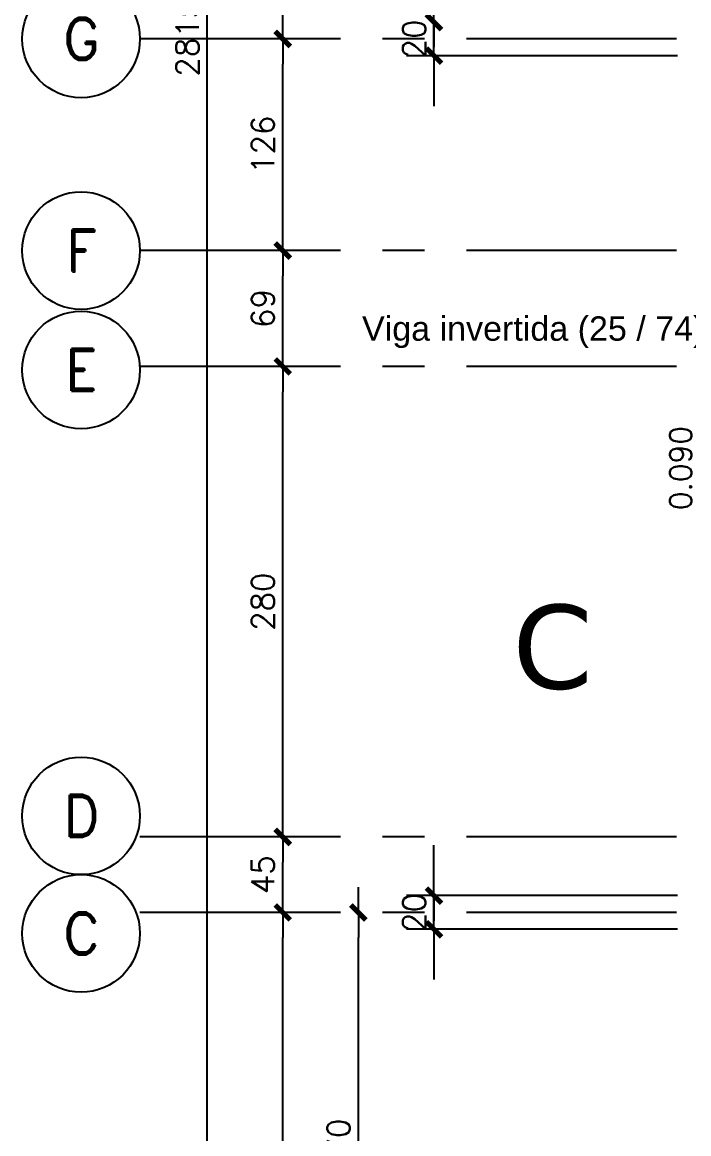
# Model space of a CAD drawing. Header units: millimetres. Extents: x 0 to 223, y -18 to 76.
# Drawn here: x 128.26 to 132.23, y 23.36 to 29.98 of the extents above; entities that cross this region are included whole.
import ezdxf
from ezdxf.enums import TextEntityAlignment as Align

# ---------------------------------------------------------------- set-up
doc = ezdxf.new("R2010")
doc.units = ezdxf.units.MM
doc.linetypes.add('CENTER', pattern=[2, 1.25, -0.25, 0.25, -0.25])
for name, color, linetype in [('01', 1, 'Continuous'), ('Capa1', 8, 'Continuous'), ('COTAS', 1, 'Continuous'), ('COTAS1', 2, 'Continuous'), ('Cotas2', 1, 'Continuous'), ('EJES', 1, 'CENTER'), ('Textos', 2, 'Continuous')]:
    doc.layers.add(name, color=color, linetype=linetype)
doc.styles.add('INTERARQ', font='ROMANS.SHX')
doc.styles.add('ROMAND', font='romand', dxfattribs={"height": 31.5})
doc.styles.add('ROMANS', font='romans.shx', dxfattribs={"height": 16.875})
doc.styles.get("Standard").update_dxf_attribs({"font": 'arial.ttf'})
doc.dimstyles.new('ESCALA_1-50', dxfattribs={"dimtxt": 0.13, "dimasz": 0.05, "dimexe": 0.18, "dimexo": 0.0625, "dimgap": 0.04, "dimtad": 1, "dimdec": 3, "dimzin": 0, "dimdsep": 46, "dimtxsty": 'INTERARQ', "dimblk": 'DIMTICK', "dimcen": 0.09, "dimse1": 1, "dimse2": 1, "dimclrd": 1, "dimclre": 1, "dimclrt": 2, "dimadec": 0, "dimazin": 0, "dimtfac": 4.5, "dimtdec": 3, "dimtofl": 0, "dimtmove": 2, "dimatfit": 3, "dimldrblk": 'DIMTICK', "dimfxl": 1, "dimtolj": 1, "dimtzin": 0, "dimarcsym": 0})

# ---------------------------------------------------------------- blocks, each defined once
blk = doc.blocks.new('EJE-1')
at = {"color": 3, "linetype": 'Continuous'}
blk.add_circle((0, 0), 35, dxfattribs=at)
at = {"color": 5, "linetype": 'Continuous', "style": 'ROMAND'}
blk.add_attdef('0', text='', height=25, dxfattribs=at).set_placement((0.23, 0), align=Align.MIDDLE)
blk = doc.blocks.new('TICK1')
at = {"color": 2}
for points in [[(0, 0), (-1, 0)], [(0, 0), (1, 0)]]:
    blk.add_lwpolyline(points, dxfattribs=at)
at = {"color": 2, "const_width": 0.2}
blk.add_lwpolyline([(-0.3, -0.3), (0.3, 0.3)], dxfattribs=at)
blk = doc.blocks.new('DIMTICK')
at = {"color": 1}
for p, q in [((-1, 0), (1, 0)), ((0, 1), (0, -1))]:
    blk.add_line(p, q, dxfattribs=at)
at = {"color": 3, "const_width": 0.141}
blk.add_lwpolyline([(0.71, 0.71), (-0.71, -0.71)], dxfattribs=at)
blk = doc.blocks.new('*D293')
at = {"layer": '01', "color": 1, "lineweight": -2, "transparency": 16777216}
for p, q in [((132.4846, 27.4205), (132.4846, 27.4705)), ((132.4846, 27.2305), (132.4846, 27.1805))]:
    blk.add_line(p, q, dxfattribs=at)
at = {"layer": 'Defpoints', "color": 0, "transparency": 16777216}
for p in [(132.6619, 27.3705), (132.4846, 27.2805), (132.6619, 27.2805)]:
    blk.add_point(p, dxfattribs=at)
at = {"layer": '01', "color": 1, "lineweight": -2, "transparency": 16777216, "xscale": 0.05, "yscale": 0.05, "zscale": 0.05}
for p, rotation in [((132.4846, 27.3705), 270), ((132.4846, 27.2805), 90)]:
    blk.add_blockref('DIMTICK', p, dxfattribs=dict(at, rotation=rotation))
at = {"layer": '01', "color": 2, "transparency": 16777216, "insert": (132.1796, 27.3255), "char_height": 0.13, "attachment_point": 5, "rotation": 90, "style": 'INTERARQ'}
blk.add_mtext('\\A1;0.090', dxfattribs=at)

msp = doc.modelspace()

# ---------------------------------------------------------------- linework, layer by layer
at = {"layer": 'COTAS', "color": 2}
for p, q in [((129.3619, 16.0476), (129.3619, 43.9004)), ((130.7119, 29.7805), (130.7119, 29.9805)), ((129.8119, 28.7705), (129.8119, 29.7305)), ((130.7119, 29.6305), (130.7119, 29.4805)), ((129.8119, 28.0805), (129.8119, 28.4705)), ((129.8119, 25.2805), (129.8119, 27.7805)), ((130.7119, 24.9305), (130.7119, 25.0805)), ((129.8119, 24.8305), (129.8119, 24.9805)), ((130.7119, 24.5805), (130.7119, 24.7805)), ((129.8119, 17.5535), (129.8119, 24.5305)), ((130.7119, 24.4305), (130.7119, 24.2805))]:
    msp.add_line(p, q, dxfattribs=at)
at = {"layer": 'COTAS1', "color": 2}
msp.add_line((130.2619, 22.0304), (130.2619, 24.5305), dxfattribs=at)
at = {"layer": 'Cotas2'}
for p, q in [((132.1619, 29.7805), (130.5484, 29.7805)), ((132.1619, 24.7805), (130.5484, 24.7805)), ((132.1619, 24.5805), (130.5484, 24.5805))]:
    msp.add_line(p, q, dxfattribs=at)
at = {"layer": 'EJES'}
for p, q in [((150.1554, 29.8805), (128.9622, 29.8805)), ((150.1554, 28.6205), (128.9622, 28.6205)), ((150.1554, 27.9305), (128.9622, 27.9305)), ((150.1554, 25.1305), (128.9622, 25.1305)), ((150.1554, 24.6805), (128.9622, 24.6805))]:
    msp.add_line(p, q, dxfattribs=at)

# ---------------------------------------------------------------- block references
at = {"xscale": 0.0100000000002183, "yscale": 0.0100000000002183, "zscale": 0.0100000000002183}
for p, values in [((128.6119, 29.8805), {'0': 'G'}), ((128.6119, 28.6205), {'0': 'F'}), ((128.6119, 27.9096), {'0': 'E'}), ((128.6119, 25.2555), {'0': 'D'}), ((128.6122, 24.5555), {'0': 'C'})]:
    msp.add_blockref('EJE-1', p, dxfattribs=at).add_auto_attribs(values)
at = {"layer": 'COTAS', "color": 2, "xscale": 0.1500000000000909, "yscale": 0.1500000000000909, "zscale": 0.1500000000000909}
for p, rotation in [((130.7119, 29.9805), 270), ((129.8119, 29.8805), 90), ((129.8119, 29.8805), 270), ((130.7119, 29.7805), 90), ((129.8119, 28.6205), 270), ((129.8119, 28.6205), 90), ((129.8119, 27.9305), 90), ((129.8119, 27.9305), 270), ((129.8119, 25.1305), 270), ((129.8119, 25.1305), 90), ((130.7119, 24.7805), 270), ((129.8119, 24.6805), 90), ((129.8119, 24.6805), 270), ((130.7119, 24.5805), 90)]:
    msp.add_blockref('TICK1', p, dxfattribs=dict(at, rotation=rotation))
at = {"layer": 'COTAS1', "color": 2, "xscale": 0.1500000000000909, "yscale": 0.1500000000000909, "zscale": 0.1500000000000909, "rotation": 90}
msp.add_blockref('TICK1', (130.2619, 24.6805), dxfattribs=at)

# ---------------------------------------------------------------- texts
at = {"layer": 'Capa1', "insert": (130.2837, 28.2288), "char_height": 0.144975, "attachment_point": 1}
msp.add_mtext_dynamic_manual_height_columns('Viga invertida (25 / 74) cm', width=2.767896, gutter_width=0.7249, heights=[0.2432], dxfattribs=at)
at = {"layer": 'COTAS', "color": 3, "char_height": 0.135, "attachment_point": 5, "rotation": 90, "style": 'ROMANS'}
for s, insert in [('\\A1;2815.3', (129.2444, 29.974)), ('\\A1;20', (130.5944, 29.8805)), ('\\A1;126', (129.6944, 29.2505)), ('\\A1;69', (129.6944, 28.2755)), ('\\A1;280', (129.6944, 26.5305)), ('\\A1;45', (129.6944, 24.9055)), ('\\A1;20', (130.5944, 24.6805))]:
    msp.add_mtext(s, dxfattribs=dict(at, insert=insert))
at = {"layer": 'COTAS1', "color": 3, "insert": (130.1444, 23.2804), "char_height": 0.135, "attachment_point": 5, "rotation": 90, "style": 'ROMANS'}
msp.add_mtext('\\A1;270', dxfattribs=at)
at = {"layer": 'Textos', "insert": (131.1782, 26.0029), "char_height": 0.5, "width": 1.354898, "attachment_point": 7}
msp.add_mtext('{\\fVerdana|b0|i0|c0|p34;C}', dxfattribs=at)

# ---------------------------------------------------------------- dimensions: what is measured, and where the dimension line sits
at = {"layer": '01'}
dim = msp.add_linear_dim(base=(132.4846, 27.2805), p1=(132.6619, 27.3705), p2=(132.6619, 27.2805), angle=90, dimstyle='ESCALA_1-50', dxfattribs=at)
dim.commit()
dim.dimension.update_dxf_attribs({"geometry": '*D293', "text_midpoint": (132.1796, 27.3255)})

doc.saveas('drawing.dxf')
